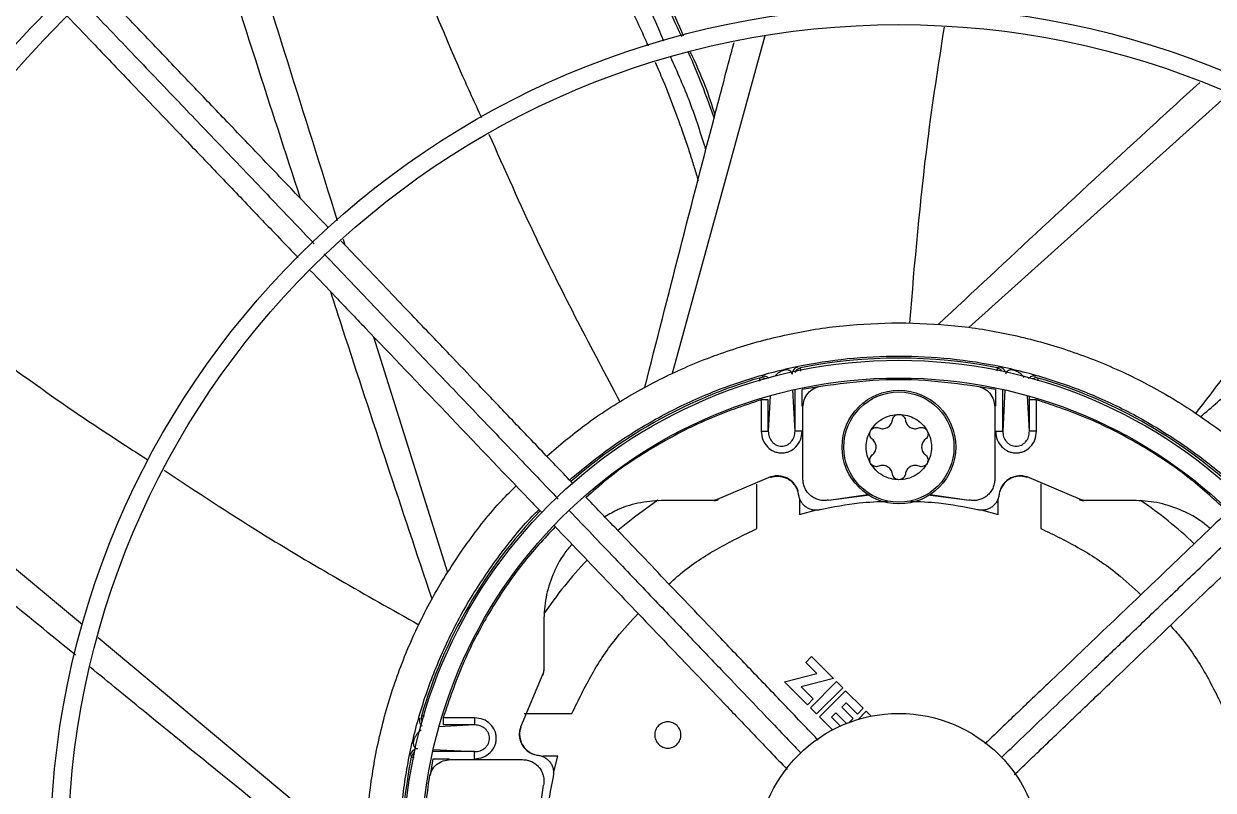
# Model space of a CAD drawing. Header units: inches. Extents: x 1229 to 1453, y -1023 to -720.
# Drawn here: x 1309.32 to 1315.92, y -864.9 to -860.65 of the extents above; entities that cross this region are included whole.
import ezdxf

# ---------------------------------------------------------------- set-up
doc = ezdxf.new("R2010")
doc.units = ezdxf.units.IN
doc.header["$MEASUREMENT"] = 0

msp = doc.modelspace()

# ---------------------------------------------------------------- linework, layer by layer
at = {"color": 18, "linetype": 'Continuous', "lineweight": 25, "true_color": 0x000000}
for p, q in [((1313.4308, -860.7173), (1312.9172, -862.5888)), ((1316.0019, -861.0397), (1314.5613, -862.3336)), ((1311.0935, -861.8448), (1311.1036, -861.877)), ((1311.2628, -862.3856), (1311.672, -863.6925)), ((1314.734, -862.5539), (1314.7191, -862.5583)), ((1313.7297, -862.6628), (1313.6377, -862.677)), ((1314.71, -862.677), (1314.618, -862.6628)), ((1313.4601, -862.7123), (1313.4501, -862.9093)), ((1313.5984, -862.9093), (1313.5868, -862.6802)), ((1313.5984, -862.9093), (1313.5984, -862.6776)), ((1313.6377, -862.7701), (1313.6377, -862.677)), ((1314.71, -862.677), (1314.71, -862.7701)), ((1314.7493, -862.9093), (1314.7493, -862.6776)), ((1314.7609, -862.6802), (1314.7493, -862.9093)), ((1314.8976, -862.9093), (1314.8876, -862.7123)), ((1314.8976, -862.7347), (1314.8975, -862.7172)), ((1313.4108, -862.7347), (1313.4108, -862.9093)), ((1313.4501, -862.9093), (1313.4501, -862.7347)), ((1313.6424, -863.1754), (1313.6424, -862.7753)), ((1314.7054, -862.7753), (1314.7054, -863.1754)), ((1314.8976, -862.9093), (1314.8976, -862.7347)), ((1314.937, -862.9093), (1314.937, -862.7347)), ((1313.6377, -862.9093), (1313.5984, -862.9093)), ((1313.4632, -863.1628), (1313.1668, -863.2879)), ((1313.4632, -863.1628), (1313.4635, -863.1648)), ((1314.8845, -863.1628), (1314.8842, -863.1648)), ((1315.181, -863.2879), (1314.8845, -863.1628)), ((1313.3865, -863.4491), (1313.3865, -863.2018)), ((1313.7834, -863.2912), (1314.0011, -863.2604)), ((1314.3466, -863.2604), (1314.5643, -863.2912)), ((1314.9613, -863.2008), (1314.9613, -863.4491)), ((1313.1486, -863.2923), (1312.8746, -863.2923)), ((1313.1486, -863.2923), (1313.1571, -863.2923)), ((1313.1749, -863.288), (1313.1668, -863.2879)), ((1313.6227, -863.2859), (1313.6227, -863.371)), ((1313.7834, -863.2912), (1314.0122, -863.2612)), ((1314.3339, -863.261), (1314.5643, -863.2912)), ((1314.725, -863.371), (1314.725, -863.2859)), ((1315.181, -863.2879), (1315.1729, -863.288)), ((1315.1906, -863.2923), (1315.1991, -863.2923)), ((1315.4731, -863.2923), (1315.1991, -863.2923)), ((1313.6227, -863.371), (1313.7179, -863.3458)), ((1314.6298, -863.3458), (1314.725, -863.371)), ((1312.2054, -863.9616), (1312.2054, -864.2356)), ((1309.7368, -864.0533), (1311.2213, -865.294)), ((1313.6896, -864.1583), (1313.6573, -864.1905)), ((1313.6896, -864.1583), (1313.8121, -864.2807)), ((1312.2054, -864.244), (1312.2054, -864.2356)), ((1313.7196, -864.2529), (1313.6573, -864.1905)), ((1312.201, -864.2537), (1312.0759, -864.5502)), ((1312.201, -864.2537), (1312.2011, -864.2618)), ((1313.5393, -864.2974), (1313.7196, -864.2529)), ((1313.6673, -864.4255), (1313.5393, -864.2974)), ((1313.8121, -864.2807), (1313.6317, -864.3253)), ((1313.6833, -864.4415), (1313.8284, -864.2964)), ((1313.8632, -864.3312), (1313.8284, -864.2964)), ((1313.6317, -864.3253), (1313.6996, -864.3932)), ((1313.8632, -864.3312), (1313.7181, -864.4763)), ((1313.7341, -864.4923), (1313.8789, -864.3476)), ((1313.8789, -864.3476), (1313.9763, -864.445)), ((1313.6996, -864.3932), (1313.6673, -864.4255)), ((1313.7181, -864.4763), (1313.6833, -864.4415)), ((1313.8814, -864.4146), (1313.8575, -864.4386)), ((1313.8575, -864.4386), (1313.9201, -864.5012)), ((1313.944, -864.4773), (1313.8814, -864.4146)), ((1313.9763, -864.445), (1313.944, -864.4773)), ((1311.8224, -864.4977), (1311.6478, -864.4977)), ((1312.0976, -864.4734), (1312.3621, -864.4734)), ((1313.8063, -864.5645), (1313.7341, -864.4923)), ((1313.8252, -864.4709), (1313.8012, -864.4948)), ((1313.8012, -864.4948), (1313.8496, -864.5432)), ((1313.8833, -864.529), (1313.8252, -864.4709)), ((1313.9201, -864.5012), (1313.898, -864.5233)), ((1313.9483, -864.5064), (1313.993, -864.4617)), ((1313.993, -864.4617), (1314.0199, -864.4886)), ((1311.8224, -864.5371), (1311.6254, -864.547)), ((1311.8224, -864.5371), (1311.6478, -864.5371)), ((1312.0759, -864.5502), (1312.0779, -864.5505)), ((1311.4669, -864.7007), (1311.4714, -864.7155)), ((1311.8224, -864.6853), (1311.5906, -864.6853)), ((1311.5932, -864.6737), (1311.8224, -864.6853)), ((1312.2841, -864.7096), (1312.199, -864.7096)), ((1312.2589, -864.8048), (1312.2841, -864.7096)), ((1311.5901, -864.7247), (1311.5758, -864.8167)), ((1311.5901, -864.7247), (1311.6832, -864.7247)), ((1311.6883, -864.7293), (1312.0884, -864.7293)), ((1312.1734, -865.088), (1312.2043, -864.8704))]:
    msp.add_line(p, q, dxfattribs=at)
at = {"color": 18, "linetype": 'Continuous', "lineweight": 25, "true_color": 0x000000, "flags": 128}
msp.add_lwpolyline([(1312.8378, -863.2908), (1312.7085, -863.3849), (1312.617, -863.4602)], dxfattribs=at)
at = {"color": 18, "linetype": 'Continuous', "lineweight": 25, "true_color": 0x000000}
for centre, radius in [((1314.1739, -865.2608), 11.7126), ((1314.1739, -865.2608), 8.5704), ((1314.1739, -865.2608), 8.472), ((1314.1739, -865.2608), 6.6478), ((1314.1739, -865.2608), 6.5493), ((1314.1739, -865.2608), 4.7037), ((1314.1739, -865.2608), 4.6053), ((1314.1739, -865.2608), 2.745), ((1314.1739, -865.2608), 2.6465), ((1314.1739, -862.997), 0.315), ((1314.1739, -862.997), 0.3053), ((1314.1739, -865.2608), 0.7874)]:
    msp.add_circle(centre, radius, dxfattribs=at)
for centre, radius, start, end in [((1314.1739, -865.2608), 12.9331, 103.26667, 166.73333), ((1314.1739, -865.2608), 2.7569, 78.59287, 101.40713), ((1314.7113, -862.5969), 0.0393, 32.40479, 78.59611), ((1314.726, -862.5924), 0.0394, 18.62774, 78.30941), ((1314.1739, -865.2608), 2.7569, 106.2782, 131.24448), ((1313.4121, -862.6522), 0.0393, 60.09679, 106.27356), ((1314.9356, -862.6522), 0.0393, 73.72644, 119.90321), ((1314.1739, -865.2608), 2.7569, 46.15848, 73.7218), ((1314.1739, -865.2608), 2.3804, 46.5504, 55.78048), ((1314.1739, -865.2608), 2.7569, 136.15848, 163.7218), ((1314.1739, -865.2608), 2.3804, 136.5504, 145.78048), ((1311.5652, -864.4991), 0.0394, 163.73091, 209.89291), ((1311.5055, -864.7087), 0.0394, 90.00217, 168.29456), ((1311.51, -864.7233), 0.0394, 122.42221, 168.58239), ((1314.1739, -865.2608), 2.7569, 168.59287, 191.40713)]:
    msp.add_arc(centre, radius, start, end, dxfattribs=at)
for points, knots in [([(1302.4643, -865.2608), (1302.4692, -865.0053), (1302.4788, -864.4944), (1302.5568, -863.7313), (1302.681, -862.9748), (1302.8553, -862.228), (1303.0778, -861.4942), (1303.3479, -860.7766), (1303.6644, -860.0781), (1304.0259, -859.4019), (1304.4308, -858.7507), (1304.8774, -858.1274), (1305.3639, -857.5347), (1305.8881, -856.975), (1306.4477, -856.4508), (1307.0405, -855.9644), (1307.6637, -855.5177), (1308.3149, -855.1128), (1308.9912, -854.7513), (1309.6896, -854.4349), (1310.4073, -854.1648), (1311.141, -853.9422), (1311.8878, -853.7681), (1312.6444, -853.6432), (1313.4075, -853.568), (1314.1739, -853.5429), (1314.9402, -853.568), (1315.7033, -853.6432), (1316.4599, -853.7681), (1317.2067, -853.9422), (1317.9404, -854.1648), (1318.6581, -854.4349), (1319.3565, -854.7513), (1320.0328, -855.1128), (1320.684, -855.5177), (1321.3073, -855.9644), (1321.9, -856.4508), (1322.4597, -856.975), (1322.9838, -857.5347), (1323.4703, -858.1274), (1323.9169, -858.7507), (1324.3218, -859.4019), (1324.6833, -860.0781), (1324.9998, -860.7766), (1325.2699, -861.4942), (1325.4924, -862.228), (1325.6667, -862.9748), (1325.7909, -863.7313), (1325.8689, -864.4944), (1325.8786, -865.0053), (1325.8834, -865.2608)], [0, 0, 0, 0, 0.020833, 0.041667, 0.0625, 0.083333, 0.104167, 0.125, 0.145833, 0.166667, 0.1875, 0.208333, 0.229167, 0.25, 0.270833, 0.291667, 0.3125, 0.333333, 0.354167, 0.375, 0.395833, 0.416667, 0.4375, 0.458333, 0.479167, 0.5, 0.520833, 0.541667, 0.5625, 0.583333, 0.604167, 0.625, 0.645833, 0.666667, 0.6875, 0.708333, 0.729167, 0.75, 0.770833, 0.791667, 0.8125, 0.833333, 0.854167, 0.875, 0.895833, 0.916667, 0.9375, 0.958333, 0.979167, 1, 1, 1, 1]), ([(1311.9813, -859.0947), (1311.9836, -859.0976), (1312.0116, -859.132), (1312.0629, -859.1984), (1312.1346, -859.2932), (1312.2028, -859.3869), (1312.296, -859.5187), (1312.4087, -859.6871), (1312.5624, -859.933), (1312.718, -860.2063), (1312.8606, -860.4825), (1312.9369, -860.6517), (1312.9682, -860.7211)], [0, 0, 0, 0, 0.005829, 0.069293, 0.131295, 0.191839, 0.250923, 0.384412, 0.509798, 0.706683, 0.87956, 1, 1, 1, 1]), ([(1311.9921, -859.0906), (1312.0185, -859.1218), (1312.1583, -859.2872), (1312.3798, -859.6098), (1312.6543, -860.0547), (1312.8547, -860.4253), (1312.9507, -860.6515), (1312.979, -860.7182)], [0, 0, 0, 0, 0.063901, 0.337789, 0.611689, 0.885604, 1, 1, 1, 1]), ([(1311.7937, -859.1665), (1311.832, -859.214), (1311.914, -859.3157), (1312.0351, -859.4783), (1312.1597, -859.6556), (1312.2833, -859.8433), (1312.4052, -860.0415), (1312.5323, -860.2632), (1312.6554, -860.4991), (1312.7411, -860.6743), (1312.7796, -860.7637), (1312.7832, -860.7721)], [0, 0, 0, 0, 0.096233, 0.206176, 0.320503, 0.439206, 0.562272, 0.689686, 0.845034, 0.985429, 1, 1, 1, 1]), ([(1312.8716, -860.7477), (1312.8566, -860.7121), (1312.779, -860.5268), (1312.608, -860.2048), (1312.3596, -859.7838), (1312.1185, -859.4246), (1311.9492, -859.2146), (1311.8828, -859.1324)], [0, 0, 0, 0, 0.06136, 0.318858, 0.576414, 0.834122, 1, 1, 1, 1]), ([(1311.1866, -859.4391), (1311.2489, -859.6235), (1311.4184, -860.1254), (1311.6456, -860.7027), (1311.8228, -861.0892), (1311.8603, -861.1709)], [0, 0, 0, 0, 0.314001, 0.854808, 1, 1, 1, 1]), ([(1310.4708, -859.8609), (1310.4833, -859.9005), (1310.6802, -860.5263), (1310.8769, -861.1539), (1311.0612, -861.7418)], [0, 0, 0, 0, 0.063243, 1, 1, 1, 1]), ([(1310.8573, -861.6192), (1310.7742, -861.3636), (1310.5953, -860.8133), (1310.4208, -860.2627), (1310.3274, -859.9679)], [0, 0, 0, 0, 0.464546, 1, 1, 1, 1]), ([(1311.0132, -861.7824), (1310.9649, -861.7319), (1310.8491, -861.6106), (1310.6571, -861.4098), (1310.4503, -861.1933), (1310.2418, -860.9752), (1310.0337, -860.7575), (1309.8643, -860.5801), (1309.7641, -860.4753), (1309.7396, -860.4496)], [0, 0, 0, 0, 0.113273, 0.27182, 0.45098, 0.599768, 0.762852, 0.941876, 1, 1, 1, 1]), ([(1309.6455, -860.5221), (1309.7376, -860.6185), (1309.9157, -860.8049), (1310.1749, -861.0761), (1310.4303, -861.3434), (1310.6814, -861.6062), (1310.852, -861.7847), (1310.9339, -861.8704)], [0, 0, 0, 0, 0.2154, 0.416422, 0.604341, 0.810085, 1, 1, 1, 1]), ([(1309.5648, -860.6087), (1309.6111, -860.6571), (1309.7279, -860.7794), (1309.9272, -860.9878), (1310.1527, -861.2238), (1310.3715, -861.4529), (1310.5645, -861.6548), (1310.7191, -861.8165), (1310.8096, -861.9113), (1310.8437, -861.947)], [0, 0, 0, 0, 0.1090567, 0.2754016, 0.4684679, 0.6386179, 0.7884724, 0.9203047, 1, 1, 1, 1]), ([(1314.4243, -860.6692), (1314.3917, -860.8793), (1314.3071, -861.4232), (1314.2608, -861.9718), (1314.2323, -862.3086)], [0, 0, 0, 0, 0.386148, 1, 1, 1, 1]), ([(1312.7662, -862.6652), (1312.8956, -862.1568), (1313.058, -861.5189), (1313.2263, -860.8829), (1313.2605, -860.7537)], [0, 0, 0, 0, 0.7968413, 1, 1, 1, 1]), ([(1313.0064, -860.8081), (1313.032, -860.8682), (1313.0832, -860.9886), (1313.1277, -861.1114), (1313.1501, -861.173)], [0, 0, 0, 0, 0.4988732, 1, 1, 1, 1]), ([(1313.0171, -860.8058), (1313.0462, -860.8686), (1313.0992, -860.983), (1313.1371, -861.1028), (1313.1543, -861.1567)], [0, 0, 0, 0, 0.549444, 1, 1, 1, 1]), ([(1312.8229, -860.8641), (1312.8374, -860.8973), (1312.8797, -860.9939), (1312.9292, -861.1229), (1312.974, -861.2469), (1313.0031, -861.332), (1313.0284, -861.4102), (1313.0474, -861.4717), (1313.0577, -861.5072), (1313.0611, -861.5188)], [0, 0, 0, 0, 0.155591, 0.453872, 0.593993, 0.723032, 0.840997, 0.947892, 1, 1, 1, 1]), ([(1313.1045, -861.3501), (1313.077, -861.2624), (1313.0221, -861.0872), (1312.9467, -860.9194), (1312.909, -860.8356)], [0, 0, 0, 0, 0.500505, 1, 1, 1, 1]), ([(1314.3929, -862.3162), (1314.7767, -861.9585), (1315.2582, -861.5096), (1315.7436, -861.0656), (1315.8422, -860.9754)], [0, 0, 0, 0, 0.796821, 1, 1, 1, 1]), ([(1311.9015, -861.2618), (1311.9877, -861.4565), (1312.2109, -861.9601), (1312.4687, -862.447), (1312.6268, -862.7457)], [0, 0, 0, 0, 0.3865725, 1, 1, 1, 1]), ([(1316.8678, -861.5325), (1316.7265, -861.6919), (1316.361, -862.1041), (1316.0251, -862.5409), (1315.8191, -862.8089)], [0, 0, 0, 0, 0.386641, 1, 1, 1, 1]), ([(1315.844, -862.8296), (1315.9082, -862.7754), (1316.056, -862.6508), (1316.2551, -862.424), (1316.4849, -862.1226), (1316.6606, -861.8584), (1316.7583, -861.6741), (1316.78, -861.6334)], [0, 0, 0, 0, 0.1643139, 0.3778099, 0.5907186, 0.9094973, 1, 1, 1, 1]), ([(1312.3681, -863.2002), (1312.3108, -863.1403), (1312.1909, -863.0148), (1312.0135, -862.8292), (1311.8428, -862.6505), (1311.7016, -862.5028), (1311.581, -862.3766), (1311.4692, -862.2596), (1311.3433, -862.1278), (1311.2128, -861.9913), (1311.1242, -861.8985), (1311.0826, -861.8551)], [0, 0, 0, 0, 0.133272, 0.279174, 0.413304, 0.531425, 0.608473, 0.694881, 0.792575, 0.902797, 1, 1, 1, 1]), ([(1310.9876, -861.9266), (1311.0864, -862.03), (1311.2745, -862.2268), (1311.544, -862.5088), (1311.8007, -862.7775), (1312.0452, -863.0333), (1312.2086, -863.2043), (1312.2858, -863.2851)], [0, 0, 0, 0, 0.228868, 0.435815, 0.623227, 0.822027, 1, 1, 1, 1]), ([(1308.5105, -861.976), (1308.6635, -862.0982), (1309.0784, -862.4296), (1309.5817, -862.7925), (1309.9387, -863.0212), (1310.0134, -863.0691)], [0, 0, 0, 0, 0.3159676, 0.8567363, 1, 1, 1, 1]), ([(1310.9111, -862.0174), (1310.9578, -862.0664), (1311.0594, -862.1727), (1311.3103, -862.4352), (1311.6674, -862.8089), (1311.9943, -863.151), (1312.1719, -863.3368), (1312.1962, -863.3622)], [0, 0, 0, 0, 0.109527, 0.237746, 0.586688, 0.943426, 1, 1, 1, 1]), ([(1311.5863, -863.8384), (1311.4202, -863.3408), (1311.2309, -862.774), (1311.0472, -862.2058), (1311.0248, -862.1364)], [0, 0, 0, 0, 0.877844, 1, 1, 1, 1]), ([(1312.2221, -863.0474), (1312.2915, -862.9885), (1312.4397, -862.8627), (1312.691, -862.7017), (1312.9671, -862.5598), (1313.2571, -862.4482), (1313.557, -862.368), (1313.8637, -862.3175), (1314.0705, -862.3112), (1314.1739, -862.308)], [0, 0, 0, 0, 0.127919, 0.273266, 0.418612, 0.56396, 0.709306, 0.854654, 1, 1, 1, 1]), ([(1314.1739, -862.308), (1314.2772, -862.3112), (1314.484, -862.3175), (1314.7907, -862.368), (1315.0907, -862.4481), (1315.3804, -862.56), (1315.6573, -862.701), (1315.9161, -862.8719), (1316.1056, -863.0191), (1316.2002, -863.1163), (1316.2228, -863.1395)], [0, 0, 0, 0, 0.136759, 0.273517, 0.410274, 0.547034, 0.68379, 0.820549, 0.957307, 1, 1, 1, 1]), ([(1312.3484, -863.1796), (1312.4209, -863.1196), (1312.5667, -862.999), (1312.8079, -862.8475), (1313.063, -862.7195), (1313.3303, -862.6188), (1313.6065, -862.5461), (1313.8887, -862.5021), (1314.1739, -862.4874), (1314.4591, -862.5021), (1314.7412, -862.5461), (1315.0174, -862.6188), (1315.2846, -862.7196), (1315.5403, -862.8471), (1315.7802, -863.0013), (1315.9645, -863.1419), (1316.0605, -863.2381), (1316.0893, -863.2669)], [0, 0, 0, 0, 0.0686182, 0.1379717, 0.207325, 0.2766794, 0.3460334, 0.4153867, 0.4847398, 0.554094, 0.6234473, 0.6928013, 0.7621556, 0.831509, 0.9008624, 0.9702164, 1, 1, 1, 1]), ([(1313.5824, -862.5924), (1313.5815, -862.5889), (1313.5799, -862.5819), (1313.5705, -862.5738), (1313.5603, -862.569), (1313.547, -862.5695), (1313.543, -862.5699), (1313.5398, -862.5705), (1313.5364, -862.5712), (1313.5331, -862.5722), (1313.5299, -862.5732), (1313.5237, -862.5755), (1313.5133, -862.5806), (1313.4968, -862.5916), (1313.4911, -862.5992), (1313.487, -862.6045)], [0, 0, 0, 0, 0.2061417, 0.4095199, 0.552974, 0.5738067, 0.5833824, 0.5923662, 0.6010123, 0.6097972, 0.6191121, 0.6290455, 0.6731164, 0.7702347, 1, 1, 1, 1]), ([(1313.6138, -862.5539), (1313.6096, -862.5552), (1313.601, -862.5579), (1313.5906, -862.5671), (1313.5837, -862.5791), (1313.5828, -862.5881), (1313.5824, -862.5924)], [0, 0, 0, 0, 0.242701, 0.500198, 0.757591, 1, 1, 1, 1]), ([(1313.5998, -862.5829), (1313.6016, -862.5791), (1313.6054, -862.5711), (1313.6158, -862.5623), (1313.6244, -862.5596), (1313.6286, -862.5583)], [0, 0, 0, 0, 0.317155, 0.668815, 1, 1, 1, 1]), ([(1313.6305, -862.577), (1313.6302, -862.5735), (1313.6292, -862.5608), (1313.6288, -862.5594), (1313.6286, -862.5583)], [0, 0, 0, 0, 0.281956, 1, 1, 1, 1]), ([(1314.7191, -862.5583), (1314.7189, -862.5593), (1314.7186, -862.5605), (1314.7176, -862.5724), (1314.7174, -862.5754)], [0, 0, 0, 0, 0.754108, 1, 1, 1, 1]), ([(1314.8691, -862.6118), (1314.8662, -862.6083), (1314.8602, -862.6008), (1314.8493, -862.591), (1314.8381, -862.5832), (1314.8316, -862.5793), (1314.8254, -862.5762), (1314.8204, -862.5741), (1314.8164, -862.5727), (1314.8135, -862.5718), (1314.8107, -862.5711), (1314.808, -862.5705), (1314.8054, -862.57), (1314.8019, -862.5696), (1314.7977, -862.5693), (1314.7932, -862.5694), (1314.7885, -862.57), (1314.7837, -862.5713), (1314.7773, -862.574), (1314.7714, -862.5786), (1314.7669, -862.5851), (1314.7659, -862.59), (1314.7653, -862.5924)], [0, 0, 0, 0, 0.137806, 0.295547, 0.344969, 0.384359, 0.409911, 0.429703, 0.437789, 0.44499, 0.451651, 0.458225, 0.464555, 0.471544, 0.488297, 0.50964, 0.536122, 0.576505, 0.625829, 0.740978, 0.867771, 1, 1, 1, 1]), ([(1313.4011, -862.6144), (1313.401, -862.6159), (1313.4009, -862.618), (1313.4017, -862.6282), (1313.4018, -862.6309)], [0, 0, 0, 0, 0.7360969, 1, 1, 1, 1]), ([(1313.4134, -862.6045), (1313.4161, -862.6039), (1313.4217, -862.6027), (1313.4307, -862.6032), (1313.4397, -862.6058), (1313.4468, -862.6095), (1313.4501, -862.6129), (1313.4511, -862.614)], [0, 0, 0, 0, 0.202106, 0.421325, 0.653497, 0.892822, 1, 1, 1, 1]), ([(1313.6424, -862.7753), (1313.6438, -862.7614), (1313.6466, -862.7337), (1313.6687, -862.6975), (1313.7008, -862.6698), (1313.7277, -862.6624), (1313.7411, -862.6587)], [0, 0, 0, 0, 0.250003, 0.500006, 0.749994, 1, 1, 1, 1]), ([(1313.7411, -862.6587), (1313.8369, -862.646), (1314.0284, -862.6206), (1314.3193, -862.6206), (1314.5108, -862.646), (1314.6066, -862.6587)], [0, 0, 0, 0, 0.333334, 0.666666, 1, 1, 1, 1]), ([(1314.6066, -862.6587), (1314.62, -862.6624), (1314.6469, -862.6698), (1314.679, -862.6975), (1314.7011, -862.7337), (1314.7039, -862.7614), (1314.7054, -862.7753)], [0, 0, 0, 0, 0.24998, 0.499991, 0.749996, 1, 1, 1, 1]), ([(1314.9343, -862.6045), (1314.9316, -862.6039), (1314.926, -862.6027), (1314.917, -862.6032), (1314.908, -862.6058), (1314.8995, -862.6105), (1314.8951, -862.6152), (1314.8929, -862.6176)], [0, 0, 0, 0, 0.179413, 0.374002, 0.580007, 0.792284, 1, 1, 1, 1]), ([(1314.9459, -862.6303), (1314.9461, -862.6278), (1314.9468, -862.6179), (1314.9467, -862.6159), (1314.9466, -862.6144)], [0, 0, 0, 0, 0.249623, 1, 1, 1, 1]), ([(1308.1425, -862.7228), (1308.1733, -862.7484), (1308.6748, -863.1664), (1309.1771, -863.5859), (1309.6486, -863.9796)], [0, 0, 0, 0, 0.061422, 1, 1, 1, 1]), ([(1313.4108, -862.7347), (1313.3109, -862.7686), (1313.1089, -862.8371), (1312.8233, -862.9881), (1312.5975, -863.1346), (1312.4791, -863.2427), (1312.4415, -863.2771)], [0, 0, 0, 0, 0.282089, 0.570666, 0.863744, 1, 1, 1, 1]), ([(1313.4501, -862.7347), (1313.4495, -862.7347), (1313.4481, -862.7347), (1313.439, -862.7347), (1313.4261, -862.7347), (1313.4159, -862.7347), (1313.4108, -862.7347)], [0, 0, 0, 0, 0.250013, 0.500029, 0.750015, 1, 1, 1, 1]), ([(1314.937, -862.7347), (1314.9319, -862.7347), (1314.9216, -862.7347), (1314.9087, -862.7347), (1314.8996, -862.7347), (1314.8983, -862.7347), (1314.8976, -862.7347)], [0, 0, 0, 0, 0.249985, 0.499971, 0.749987, 1, 1, 1, 1]), ([(1315.9959, -863.3562), (1315.9293, -863.2945), (1315.7823, -863.1583), (1315.5248, -862.9876), (1315.2387, -862.8372), (1315.0368, -862.7686), (1314.937, -862.7347)], [0, 0, 0, 0, 0.219674, 0.484445, 0.745154, 1, 1, 1, 1]), ([(1314.017, -862.9065), (1314.026, -862.8934), (1314.0438, -862.8672), (1314.0824, -862.8386), (1314.1264, -862.8195), (1314.158, -862.8171), (1314.1739, -862.8159)], [0, 0, 0, 0, 0.25, 0.500009, 0.750001, 1, 1, 1, 1]), ([(1314.0623, -862.8911), (1314.0663, -862.8924), (1314.0742, -862.8951), (1314.087, -862.8956), (1314.0994, -862.8934), (1314.1111, -862.8883), (1314.1213, -862.8807), (1314.1295, -862.8711), (1314.1354, -862.8598), (1314.1371, -862.8515), (1314.1379, -862.8474)], [0, 0, 0, 0, 0.12501, 0.250004, 0.375011, 0.500011, 0.62501, 0.75002, 0.875001, 1, 1, 1, 1]), ([(1314.1379, -862.8474), (1314.1389, -862.8432), (1314.141, -862.8346), (1314.1495, -862.8244), (1314.1608, -862.8173), (1314.1695, -862.8164), (1314.1739, -862.8159)], [0, 0, 0, 0, 0.250017, 0.500038, 0.749991, 1, 1, 1, 1]), ([(1314.1739, -862.8159), (1314.1782, -862.8164), (1314.1869, -862.8173), (1314.1982, -862.8244), (1314.2067, -862.8346), (1314.2088, -862.8432), (1314.2098, -862.8474)], [0, 0, 0, 0, 0.249997, 0.500015, 0.750023, 1, 1, 1, 1]), ([(1314.1739, -862.8159), (1314.1897, -862.8171), (1314.2213, -862.8195), (1314.2653, -862.8386), (1314.3039, -862.8672), (1314.3218, -862.8934), (1314.3307, -862.9065)], [0, 0, 0, 0, 0.250018, 0.500003, 0.750007, 1, 1, 1, 1]), ([(1314.2098, -862.8474), (1314.2106, -862.8515), (1314.2123, -862.8598), (1314.2182, -862.8711), (1314.2264, -862.8807), (1314.2366, -862.8883), (1314.2483, -862.8934), (1314.2607, -862.8956), (1314.2735, -862.8951), (1314.2815, -862.8924), (1314.2854, -862.8911)], [0, 0, 0, 0, 0.125009, 0.249988, 0.374997, 0.499995, 0.624993, 0.749999, 0.874992, 1, 1, 1, 1]), ([(1309.6094, -864.1497), (1309.3364, -863.9266), (1308.8235, -863.5074), (1308.3146, -863.0853), (1308.0767, -862.8879)], [0, 0, 0, 0, 0.532369, 1, 1, 1, 1]), ([(1313.4108, -862.9093), (1313.4126, -862.9255), (1313.4161, -862.9573), (1313.4429, -862.9973), (1313.4745, -863.0192), (1313.5026, -863.028), (1313.5242, -863.0301), (1313.5459, -863.028), (1313.574, -863.0192), (1313.6056, -862.9973), (1313.6324, -862.9573), (1313.6359, -862.9255), (1313.6377, -862.9093)], [0, 0, 0, 0, 0.132078, 0.2598, 0.381605, 0.440894, 0.500007, 0.559042, 0.618396, 0.740202, 0.867924, 1, 1, 1, 1]), ([(1313.4108, -862.9093), (1313.4159, -862.9093), (1313.4261, -862.9093), (1313.439, -862.9093), (1313.4481, -862.9093), (1313.4495, -862.9093), (1313.4501, -862.9093)], [0, 0, 0, 0, 0.249985, 0.499971, 0.749987, 1, 1, 1, 1]), ([(1313.4501, -862.9093), (1313.4511, -862.9198), (1313.4531, -862.9406), (1313.4667, -862.9637), (1313.4816, -862.978), (1313.4947, -862.9861), (1313.5091, -862.9912), (1313.5242, -862.993), (1313.5394, -862.9912), (1313.5538, -862.9861), (1313.5669, -862.978), (1313.5818, -862.9637), (1313.5954, -862.9406), (1313.5974, -862.9198), (1313.5984, -862.9093)], [0, 0, 0, 0, 0.1276382, 0.2537227, 0.3161311, 0.3778855, 0.439088, 0.4999904, 0.5609116, 0.6221141, 0.6838688, 0.7462768, 0.8723618, 1, 1, 1, 1]), ([(1314.017, -863.0876), (1314.0101, -863.0733), (1313.9964, -863.0447), (1313.9909, -862.997), (1313.9964, -862.9493), (1314.0101, -862.9208), (1314.017, -862.9065)], [0, 0, 0, 0, 0.25, 0.5, 0.75, 1, 1, 1, 1]), ([(1314.0263, -862.9533), (1314.0231, -862.9503), (1314.0168, -862.9443), (1314.0122, -862.9318), (1314.0117, -862.9185), (1314.0152, -862.9105), (1314.017, -862.9065)], [0, 0, 0, 0, 0.249989, 0.499995, 0.749993, 1, 1, 1, 1]), ([(1314.017, -862.9065), (1314.0196, -862.9029), (1314.0247, -862.8958), (1314.0365, -862.8896), (1314.0497, -862.8874), (1314.0581, -862.8898), (1314.0623, -862.8911)], [0, 0, 0, 0, 0.249988, 0.499992, 0.749963, 1, 1, 1, 1]), ([(1314.2854, -862.8911), (1314.2896, -862.8898), (1314.298, -862.8874), (1314.3112, -862.8896), (1314.323, -862.8958), (1314.3281, -862.9029), (1314.3307, -862.9065)], [0, 0, 0, 0, 0.249949, 0.500008, 0.750012, 1, 1, 1, 1]), ([(1314.3307, -862.9065), (1314.3325, -862.9105), (1314.336, -862.9185), (1314.3356, -862.9318), (1314.3309, -862.9443), (1314.3246, -862.9503), (1314.3214, -862.9533)], [0, 0, 0, 0, 0.250007, 0.500005, 0.750011, 1, 1, 1, 1]), ([(1314.3307, -862.9065), (1314.3376, -862.9208), (1314.3513, -862.9493), (1314.3568, -862.997), (1314.3513, -863.0447), (1314.3376, -863.0733), (1314.3307, -863.0876)], [0, 0, 0, 0, 0.25, 0.5, 0.75, 1, 1, 1, 1]), ([(1314.71, -862.9093), (1314.7118, -862.9255), (1314.7153, -862.9573), (1314.7421, -862.9973), (1314.7737, -863.0192), (1314.8018, -863.028), (1314.8235, -863.0301), (1314.8451, -863.028), (1314.8732, -863.0192), (1314.9048, -862.9973), (1314.9316, -862.9573), (1314.9352, -862.9255), (1314.937, -862.9093)], [0, 0, 0, 0, 0.132076, 0.259798, 0.381593, 0.440894, 0.499994, 0.559042, 0.618395, 0.7402, 0.867922, 1, 1, 1, 1]), ([(1314.71, -862.9093), (1314.7151, -862.9093), (1314.7253, -862.9093), (1314.7382, -862.9093), (1314.7473, -862.9093), (1314.7487, -862.9093), (1314.7493, -862.9093)], [0, 0, 0, 0, 0.249985, 0.499971, 0.749987, 1, 1, 1, 1]), ([(1314.7493, -862.9093), (1314.7503, -862.9198), (1314.7523, -862.9406), (1314.766, -862.9638), (1314.7809, -862.9781), (1314.7941, -862.9862), (1314.8084, -862.9912), (1314.8235, -862.993), (1314.8386, -862.9912), (1314.8529, -862.9862), (1314.866, -862.9781), (1314.8809, -862.9638), (1314.8946, -862.9406), (1314.8966, -862.9198), (1314.8976, -862.9093)], [0, 0, 0, 0, 0.127639, 0.253724, 0.317943, 0.377887, 0.439686, 0.499991, 0.560295, 0.622113, 0.682053, 0.746276, 0.872361, 1, 1, 1, 1]), ([(1314.937, -862.9093), (1314.9319, -862.9093), (1314.9216, -862.9093), (1314.9087, -862.9093), (1314.8996, -862.9093), (1314.8983, -862.9093), (1314.8976, -862.9093)], [0, 0, 0, 0, 0.249985, 0.499971, 0.749987, 1, 1, 1, 1]), ([(1314.0263, -863.0407), (1314.0295, -863.0379), (1314.0358, -863.0323), (1314.0426, -863.0215), (1314.0469, -863.0096), (1314.0483, -862.997), (1314.0469, -862.9844), (1314.0426, -862.9725), (1314.0358, -862.9617), (1314.0295, -862.9561), (1314.0263, -862.9533)], [0, 0, 0, 0, 0.125011, 0.2500042, 0.3750014, 0.5, 0.625, 0.7499958, 0.874989, 1, 1, 1, 1]), ([(1314.3214, -862.9533), (1314.3182, -862.9561), (1314.3119, -862.9617), (1314.3051, -862.9725), (1314.3008, -862.9844), (1314.2994, -862.997), (1314.3008, -863.0096), (1314.3051, -863.0215), (1314.3119, -863.0323), (1314.3182, -863.0379), (1314.3214, -863.0407)], [0, 0, 0, 0, 0.125011, 0.2500042, 0.375, 0.5, 0.6249986, 0.7499958, 0.874989, 1, 1, 1, 1]), ([(1314.017, -863.0876), (1314.0152, -863.0836), (1314.0117, -863.0756), (1314.0122, -863.0622), (1314.0168, -863.0497), (1314.0231, -863.0437), (1314.0263, -863.0407)], [0, 0, 0, 0, 0.250008, 0.500004, 0.75001, 1, 1, 1, 1]), ([(1314.3214, -863.0407), (1314.3246, -863.0437), (1314.3309, -863.0497), (1314.3356, -863.0622), (1314.336, -863.0756), (1314.3325, -863.0836), (1314.3307, -863.0876)], [0, 0, 0, 0, 0.24999, 0.499996, 0.749992, 1, 1, 1, 1]), ([(1310.1012, -863.1257), (1310.2787, -863.2427), (1310.7383, -863.5455), (1311.2182, -863.8156), (1311.5127, -863.9814)], [0, 0, 0, 0, 0.386151, 1, 1, 1, 1]), ([(1314.1739, -863.1781), (1314.158, -863.1769), (1314.1264, -863.1745), (1314.0824, -863.1554), (1314.0438, -863.1269), (1314.026, -863.1007), (1314.017, -863.0876)], [0, 0, 0, 0, 0.249999, 0.49999, 0.749999, 1, 1, 1, 1]), ([(1314.0623, -863.103), (1314.0581, -863.1042), (1314.0497, -863.1067), (1314.0365, -863.1044), (1314.0247, -863.0982), (1314.0196, -863.0911), (1314.017, -863.0876)], [0, 0, 0, 0, 0.250037, 0.500007, 0.750011, 1, 1, 1, 1]), ([(1314.1379, -863.1466), (1314.1371, -863.1425), (1314.1354, -863.1342), (1314.1295, -863.123), (1314.1213, -863.1133), (1314.1111, -863.1057), (1314.0994, -863.1007), (1314.087, -863.0984), (1314.0742, -863.0989), (1314.0663, -863.1016), (1314.0623, -863.103)], [0, 0, 0, 0, 0.124998, 0.249979, 0.374989, 0.499989, 0.624988, 0.749996, 0.87499, 1, 1, 1, 1]), ([(1314.3307, -863.0876), (1314.3218, -863.1007), (1314.3039, -863.1269), (1314.2653, -863.1554), (1314.2213, -863.1745), (1314.1897, -863.1769), (1314.1739, -863.1781)], [0, 0, 0, 0, 0.249995, 0.499998, 0.749982, 1, 1, 1, 1]), ([(1314.2854, -863.103), (1314.2815, -863.1016), (1314.2735, -863.0989), (1314.2607, -863.0984), (1314.2483, -863.1007), (1314.2366, -863.1057), (1314.2264, -863.1133), (1314.2182, -863.123), (1314.2123, -863.1342), (1314.2106, -863.1425), (1314.2098, -863.1466)], [0, 0, 0, 0, 0.125008, 0.250001, 0.375007, 0.500005, 0.625004, 0.750013, 0.874992, 1, 1, 1, 1]), ([(1314.3307, -863.0876), (1314.3281, -863.0911), (1314.323, -863.0982), (1314.3112, -863.1044), (1314.298, -863.1067), (1314.2896, -863.1042), (1314.2854, -863.103)], [0, 0, 0, 0, 0.249989, 0.4999926, 0.7500513, 1, 1, 1, 1]), ([(1313.6184, -863.2606), (1313.6168, -863.252), (1313.6135, -863.2347), (1313.6016, -863.211), (1313.5851, -863.1904), (1313.5645, -863.1739), (1313.5407, -863.1624), (1313.5151, -863.1565), (1313.4886, -863.156), (1313.4717, -863.1606), (1313.4632, -863.1628)], [0, 0, 0, 0, 0.125208, 0.250383, 0.375501, 0.500527, 0.625481, 0.750346, 0.875187, 1, 1, 1, 1]), ([(1313.4634, -863.1643), (1313.4774, -863.1612), (1313.4991, -863.1564), (1313.5291, -863.161), (1313.5509, -863.1682), (1313.5634, -863.1765), (1313.569, -863.1803)], [0, 0, 0, 0, 0.3849, 0.596379, 0.815696, 1, 1, 1, 1]), ([(1313.6132, -863.2385), (1313.6131, -863.2384), (1313.6112, -863.2299), (1313.6023, -863.2141), (1313.5861, -863.1927), (1313.5643, -863.1754), (1313.5392, -863.1636), (1313.5128, -863.1582), (1313.4871, -863.1583), (1313.4712, -863.1627), (1313.4635, -863.1648)], [0, 0, 0, 0, 0.002801, 0.141497, 0.287581, 0.43759, 0.587502, 0.733294, 0.871589, 1, 1, 1, 1]), ([(1313.569, -863.1803), (1313.5703, -863.181), (1313.5786, -863.1858), (1313.5908, -863.1988), (1313.605, -863.2178), (1313.6107, -863.2321), (1313.6134, -863.2391)], [0, 0, 0, 0, 0.056279, 0.380802, 0.697088, 1, 1, 1, 1]), ([(1313.7834, -863.2912), (1313.7748, -863.2924), (1313.7575, -863.2947), (1313.7315, -863.2908), (1313.7069, -863.2817), (1313.6849, -863.2674), (1313.6666, -863.2486), (1313.6529, -863.2263), (1313.644, -863.2015), (1313.6429, -863.1841), (1313.6424, -863.1754)], [0, 0, 0, 0, 0.124991, 0.249998, 0.374994, 0.499989, 0.624994, 0.749993, 0.874999, 1, 1, 1, 1]), ([(1314.1739, -863.1781), (1314.1695, -863.1777), (1314.1608, -863.1768), (1314.1495, -863.1697), (1314.141, -863.1594), (1314.1389, -863.1509), (1314.1379, -863.1466)], [0, 0, 0, 0, 0.249989, 0.499998, 0.75, 1, 1, 1, 1]), ([(1314.2098, -863.1466), (1314.2088, -863.1509), (1314.2067, -863.1594), (1314.1982, -863.1697), (1314.1869, -863.1768), (1314.1782, -863.1777), (1314.1739, -863.1781)], [0, 0, 0, 0, 0.249999, 0.500031, 0.75007, 1, 1, 1, 1]), ([(1314.7054, -863.1754), (1314.7048, -863.1841), (1314.7037, -863.2015), (1314.6948, -863.2263), (1314.6811, -863.2486), (1314.6628, -863.2674), (1314.6408, -863.2817), (1314.6162, -863.2908), (1314.5902, -863.2947), (1314.5729, -863.2924), (1314.5643, -863.2912)], [0, 0, 0, 0, 0.1249985, 0.2500014, 0.3749975, 0.4999997, 0.6249916, 0.7499853, 0.8749892, 1, 1, 1, 1]), ([(1314.8845, -863.1628), (1314.876, -863.1606), (1314.8591, -863.156), (1314.8327, -863.1565), (1314.807, -863.1624), (1314.7832, -863.1739), (1314.7626, -863.1904), (1314.7461, -863.211), (1314.7342, -863.2347), (1314.731, -863.252), (1314.7293, -863.2606)], [0, 0, 0, 0, 0.124813, 0.249654, 0.374519, 0.499473, 0.624499, 0.749617, 0.874792, 1, 1, 1, 1]), ([(1314.8842, -863.1648), (1314.8765, -863.1627), (1314.8606, -863.1583), (1314.8349, -863.1582), (1314.8085, -863.1636), (1314.7834, -863.1754), (1314.7616, -863.1927), (1314.7454, -863.2141), (1314.7365, -863.2299), (1314.7345, -863.2385), (1314.7345, -863.2387)], [0, 0, 0, 0, 0.128289, 0.266451, 0.412104, 0.561872, 0.711758, 0.857688, 0.996251, 1, 1, 1, 1]), ([(1311.9608, -867.2122), (1311.9047, -867.1466), (1311.7813, -867.0025), (1311.6218, -866.7557), (1311.4786, -866.4803), (1311.3657, -866.1909), (1311.2836, -865.8914), (1311.2335, -865.5849), (1311.2157, -865.2748), (1311.2305, -864.9646), (1311.2778, -864.6577), (1311.357, -864.3573), (1311.4673, -864.0671), (1311.6071, -863.7896), (1311.7767, -863.5298), (1311.9261, -863.3362), (1312.0263, -863.2379), (1312.0527, -863.2121)], [0, 0, 0, 0, 0.05882, 0.129282, 0.199743, 0.270205, 0.340667, 0.411128, 0.48159, 0.552051, 0.622513, 0.692975, 0.763436, 0.833898, 0.904359, 0.974821, 1, 1, 1, 1]), ([(1313.7379, -863.3447), (1313.7311, -863.3458), (1313.7176, -863.3481), (1313.6969, -863.3459), (1313.6771, -863.34), (1313.6591, -863.3298), (1313.6434, -863.3162), (1313.6311, -863.2996), (1313.6221, -863.2809), (1313.6196, -863.2674), (1313.6184, -863.2606)], [0, 0, 0, 0, 0.124957, 0.249986, 0.374922, 0.499988, 0.62492, 0.749987, 0.874963, 1, 1, 1, 1]), ([(1314.7293, -863.2606), (1314.7281, -863.2674), (1314.7257, -863.2809), (1314.7166, -863.2996), (1314.7043, -863.3162), (1314.6887, -863.3298), (1314.6706, -863.34), (1314.6508, -863.3459), (1314.6302, -863.3481), (1314.6166, -863.3458), (1314.6098, -863.3447)], [0, 0, 0, 0, 0.124971, 0.250009, 0.374946, 0.500008, 0.624949, 0.75001, 0.874956, 1, 1, 1, 1]), ([(1313.7259, -864.6211), (1313.7014, -864.5955), (1313.6462, -864.5377), (1313.5604, -864.4479), (1313.4683, -864.3515), (1313.3754, -864.2543), (1313.2814, -864.1559), (1313.1206, -863.9877), (1312.8931, -863.7496), (1312.6434, -863.4883), (1312.4912, -863.3291), (1312.4373, -863.2727)], [0, 0, 0, 0, 0.056993, 0.128473, 0.199655, 0.271209, 0.344596, 0.418468, 0.645238, 0.874387, 1, 1, 1, 1]), ([(1312.8746, -863.2923), (1312.8309, -863.295), (1312.7435, -863.3003), (1312.6306, -863.3332), (1312.5679, -863.3693), (1312.5432, -863.3835)], [0, 0, 0, 0, 0.377262, 0.754526, 1, 1, 1, 1]), ([(1313.1668, -863.2879), (1313.1639, -863.2892), (1313.1581, -863.2918), (1313.1518, -863.2921), (1313.1486, -863.2923)], [0, 0, 0, 0, 0.499687, 1, 1, 1, 1]), ([(1313.1571, -863.2923), (1313.1602, -863.2921), (1313.1663, -863.2917), (1313.172, -863.2892), (1313.1749, -863.288)], [0, 0, 0, 0, 0.4999258, 1, 1, 1, 1]), ([(1314.1107, -863.2993), (1314.0585, -863.301), (1313.933, -863.3051), (1313.8098, -863.3301), (1313.7379, -863.3447)], [0, 0, 0, 0, 0.415945, 1, 1, 1, 1]), ([(1314.6098, -863.3447), (1314.5379, -863.3301), (1314.4149, -863.3051), (1314.2895, -863.301), (1314.2375, -863.2993)], [0, 0, 0, 0, 0.584815, 1, 1, 1, 1]), ([(1315.1729, -863.288), (1315.1757, -863.2892), (1315.1814, -863.2917), (1315.1875, -863.2921), (1315.1906, -863.2923)], [0, 0, 0, 0, 0.5000742, 1, 1, 1, 1]), ([(1315.1991, -863.2923), (1315.1959, -863.2921), (1315.1896, -863.2918), (1315.1838, -863.2892), (1315.181, -863.2879)], [0, 0, 0, 0, 0.500189, 1, 1, 1, 1]), ([(1315.8986, -863.4492), (1315.8811, -863.4339), (1315.8306, -863.3899), (1315.7303, -863.3402), (1315.6046, -863.2996), (1315.5169, -863.2947), (1315.4731, -863.2923)], [0, 0, 0, 0, 0.150102, 0.433397, 0.716699, 1, 1, 1, 1]), ([(1312.0945, -867.0845), (1312.079, -867.0681), (1311.9984, -866.9826), (1311.8744, -866.8087), (1311.7259, -866.5652), (1311.6052, -866.3062), (1311.5112, -866.0366), (1311.4455, -865.7587), (1311.4088, -865.4755), (1311.4014, -865.19), (1311.4234, -864.9053), (1311.4745, -864.6243), (1311.5542, -864.3501), (1311.6619, -864.0856), (1311.7957, -863.8331), (1311.9566, -863.5976), (1312.0856, -863.4341), (1312.1666, -863.3563), (1312.179, -863.3443)], [0, 0, 0, 0, 0.016441, 0.085793, 0.155147, 0.2245, 0.293853, 0.363206, 0.432559, 0.501912, 0.571266, 0.640619, 0.709972, 0.779325, 0.848678, 0.918031, 0.987384, 1, 1, 1, 1]), ([(1312.3489, -863.3511), (1312.4322, -863.4383), (1312.5907, -863.6041), (1312.8145, -863.8383), (1313.0114, -864.0444), (1313.1815, -864.2224), (1313.3275, -864.3752), (1313.4519, -864.5053), (1313.5505, -864.6085), (1313.608, -864.6687), (1313.6308, -864.6925)], [0, 0, 0, 0, 0.195171, 0.371207, 0.524032, 0.656023, 0.769243, 0.865559, 0.946768, 1, 1, 1, 1]), ([(1315.9951, -863.357), (1315.8819, -863.4652), (1315.6588, -863.6784), (1315.3266, -863.9958), (1315.0796, -864.2319), (1314.9152, -864.389), (1314.833, -864.4675), (1314.7449, -864.5517), (1314.6842, -864.6097), (1314.6502, -864.6422)], [0, 0, 0, 0, 0.252825, 0.498235, 0.740971, 0.803595, 0.864704, 0.924154, 1, 1, 1, 1]), ([(1312.2693, -863.4387), (1312.2075, -863.5054), (1312.0714, -863.6524), (1311.9006, -863.9098), (1311.7503, -864.196), (1311.6817, -864.3979), (1311.6478, -864.4977)], [0, 0, 0, 0, 0.219673, 0.484447, 0.745155, 1, 1, 1, 1]), ([(1312.263, -863.4321), (1312.3735, -863.5478), (1312.5891, -863.7734), (1312.9089, -864.108), (1313.1449, -864.355), (1313.302, -864.5194), (1313.3805, -864.6016), (1313.4648, -864.6898), (1313.5229, -864.7505), (1313.5554, -864.7846)], [0, 0, 0, 0, 0.256905, 0.500939, 0.742315, 0.804588, 0.865353, 0.924471, 1, 1, 1, 1]), ([(1312.8993, -863.7561), (1312.9206, -863.7369), (1313.003, -863.6623), (1313.1654, -863.556), (1313.313, -863.4846), (1313.3865, -863.4491)], [0, 0, 0, 0, 0.148915, 0.576565, 1, 1, 1, 1]), ([(1314.7428, -864.7171), (1314.7778, -864.6836), (1314.8584, -864.6066), (1314.9816, -864.4889), (1315.119, -864.3576), (1315.2673, -864.2159), (1315.4375, -864.0532), (1315.6319, -863.8674), (1315.8496, -863.6594), (1316.0027, -863.5131), (1316.0824, -863.4369)], [0, 0, 0, 0, 0.078323, 0.180329, 0.275628, 0.385797, 0.512305, 0.656809, 0.821221, 1, 1, 1, 1]), ([(1314.9613, -863.4491), (1315.0348, -863.4844), (1315.1827, -863.5555), (1315.3686, -863.6802), (1315.4724, -863.7757), (1315.5155, -863.8153)], [0, 0, 0, 0, 0.366652, 0.736955, 1, 1, 1, 1]), ([(1314.8133, -864.8131), (1314.839, -864.7885), (1314.8969, -864.7332), (1314.9868, -864.6473), (1315.0832, -864.5552), (1315.1804, -864.4623), (1315.2788, -864.3683), (1315.4469, -864.2076), (1315.6851, -863.98), (1315.9474, -863.7293), (1316.1078, -863.5761), (1316.1652, -863.5212)], [0, 0, 0, 0, 0.057028, 0.128321, 0.199319, 0.270688, 0.343884, 0.417564, 0.643745, 0.872299, 1, 1, 1, 1]), ([(1312.3622, -863.536), (1312.347, -863.5535), (1312.3029, -863.6041), (1312.2532, -863.7043), (1312.2127, -863.83), (1312.2078, -863.9177), (1312.2054, -863.9616)], [0, 0, 0, 0, 0.150095, 0.433399, 0.716699, 1, 1, 1, 1]), ([(1312.3621, -864.4734), (1312.3975, -864.3998), (1312.4686, -864.252), (1312.5932, -864.0661), (1312.6887, -863.9622), (1312.7284, -863.9191)], [0, 0, 0, 0, 0.366655, 0.736954, 1, 1, 1, 1]), ([(1315.6785, -863.9863), (1315.6978, -864.0076), (1315.7724, -864.0899), (1315.8787, -864.2523), (1315.9501, -864.3999), (1315.9856, -864.4734)], [0, 0, 0, 0, 0.148916, 0.576564, 1, 1, 1, 1]), ([(1311.228, -865.4631), (1310.8194, -865.1342), (1310.3057, -864.7208), (1309.7963, -864.3029), (1309.6921, -864.2174)], [0, 0, 0, 0, 0.7955294, 1, 1, 1, 1]), ([(1312.2054, -864.2356), (1312.2052, -864.2387), (1312.2048, -864.245), (1312.2023, -864.2508), (1312.201, -864.2537)], [0, 0, 0, 0, 0.5002029, 1, 1, 1, 1]), ([(1312.2011, -864.2618), (1312.2023, -864.259), (1312.2048, -864.2533), (1312.2052, -864.2471), (1312.2054, -864.244)], [0, 0, 0, 0, 0.499996, 1, 1, 1, 1]), ([(1311.5176, -864.5004), (1311.517, -864.503), (1311.5157, -864.5086), (1311.5162, -864.5176), (1311.5188, -864.5267), (1311.5238, -864.535), (1311.5282, -864.5403), (1311.5311, -864.5421), (1311.5313, -864.5422)], [0, 0, 0, 0, 0.17635, 0.367482, 0.569906, 0.778387, 0.986853, 1, 1, 1, 1]), ([(1311.5448, -864.4889), (1311.5418, -864.4886), (1311.5312, -864.4879), (1311.529, -864.488), (1311.5274, -864.488)], [0, 0, 0, 0, 0.285937, 1, 1, 1, 1]), ([(1311.6478, -864.4977), (1311.6478, -864.5028), (1311.6478, -864.513), (1311.6478, -864.5259), (1311.6478, -864.5351), (1311.6478, -864.5364), (1311.6478, -864.5371)], [0, 0, 0, 0, 0.250002, 0.5, 0.749996, 1, 1, 1, 1]), ([(1311.8224, -864.4977), (1311.8224, -864.5028), (1311.8224, -864.513), (1311.8224, -864.5259), (1311.8224, -864.5351), (1311.8224, -864.5364), (1311.8224, -864.5371)], [0, 0, 0, 0, 0.250002, 0.5, 0.749996, 1, 1, 1, 1]), ([(1311.8224, -864.7247), (1311.8386, -864.7229), (1311.8704, -864.7194), (1311.9104, -864.6925), (1311.9323, -864.6609), (1311.941, -864.6328), (1311.9432, -864.6112), (1311.941, -864.5896), (1311.9323, -864.5615), (1311.9104, -864.5298), (1311.8704, -864.503), (1311.8386, -864.4995), (1311.8224, -864.4977)], [0, 0, 0, 0, 0.13208, 0.259807, 0.381597, 0.440892, 0.499998, 0.559043, 0.618394, 0.740193, 0.86792, 1, 1, 1, 1]), ([(1311.5255, -864.5651), (1311.5218, -864.568), (1311.5141, -864.5742), (1311.504, -864.5854), (1311.4962, -864.5966), (1311.4924, -864.6031), (1311.4893, -864.6092), (1311.4872, -864.6142), (1311.4858, -864.6183), (1311.4849, -864.6211), (1311.4841, -864.624), (1311.4835, -864.6267), (1311.4831, -864.6293), (1311.4826, -864.6327), (1311.4824, -864.6369), (1311.4825, -864.6414), (1311.4831, -864.6462), (1311.4843, -864.651), (1311.487, -864.6574), (1311.4916, -864.6632), (1311.4982, -864.6677), (1311.503, -864.6688), (1311.5055, -864.6693)], [0, 0, 0, 0, 0.144655, 0.301145, 0.350171, 0.389253, 0.414601, 0.43423, 0.442259, 0.449397, 0.456002, 0.462525, 0.468812, 0.475746, 0.492362, 0.513538, 0.539807, 0.57987, 0.628801, 0.743036, 0.86882, 1, 1, 1, 1]), ([(1311.8224, -864.6853), (1311.8329, -864.6843), (1311.8537, -864.6824), (1311.8769, -864.6687), (1311.8911, -864.6537), (1311.8993, -864.6406), (1311.9043, -864.6263), (1311.906, -864.6112), (1311.9043, -864.5961), (1311.8993, -864.5818), (1311.8911, -864.5687), (1311.8769, -864.5537), (1311.8537, -864.54), (1311.8329, -864.5381), (1311.8224, -864.5371)], [0, 0, 0, 0, 0.127647, 0.253731, 0.317938, 0.377881, 0.439686, 0.499999, 0.560303, 0.622116, 0.682044, 0.746268, 0.872353, 1, 1, 1, 1]), ([(1312.0759, -864.5502), (1312.0736, -864.5586), (1312.0691, -864.5755), (1312.0696, -864.602), (1312.0755, -864.6277), (1312.087, -864.6514), (1312.1034, -864.6721), (1312.1241, -864.6885), (1312.1478, -864.7005), (1312.165, -864.7037), (1312.1737, -864.7053)], [0, 0, 0, 0, 0.124818, 0.249648, 0.374524, 0.499471, 0.624502, 0.74961, 0.874785, 1, 1, 1, 1]), ([(1312.0779, -864.5505), (1312.0758, -864.5581), (1312.0714, -864.5741), (1312.0712, -864.5998), (1312.0767, -864.6262), (1312.0885, -864.6513), (1312.1057, -864.6731), (1312.1271, -864.6893), (1312.143, -864.6981), (1312.1515, -864.7001), (1312.1518, -864.7002)], [0, 0, 0, 0, 0.12828, 0.266442, 0.412107, 0.561878, 0.711749, 0.857691, 0.996246, 1, 1, 1, 1]), ([(1312.9448, -864.5412), (1312.9373, -864.5352), (1312.9222, -864.5233), (1312.8932, -864.518), (1312.8647, -864.5236), (1312.8404, -864.5398), (1312.8242, -864.5641), (1312.8186, -864.5926), (1312.8239, -864.6216), (1312.8358, -864.6367), (1312.8418, -864.6442)], [0, 0, 0, 0, 0.124989, 0.249992, 0.374996, 0.500002, 0.625002, 0.750001, 0.875, 1, 1, 1, 1]), ([(1312.8418, -864.6442), (1312.8493, -864.6501), (1312.8643, -864.6621), (1312.8934, -864.6673), (1312.9218, -864.6617), (1312.9461, -864.6455), (1312.9623, -864.6212), (1312.9679, -864.5928), (1312.9627, -864.5637), (1312.9507, -864.5487), (1312.9448, -864.5412)], [0, 0, 0, 0, 0.125003, 0.250004, 0.375005, 0.499991, 0.624999, 0.749995, 0.874992, 1, 1, 1, 1]), ([(1311.8224, -864.7247), (1311.8224, -864.7196), (1311.8224, -864.7094), (1311.8224, -864.6965), (1311.8224, -864.6873), (1311.8224, -864.686), (1311.8224, -864.6853)], [0, 0, 0, 0, 0.250002, 0.5, 0.749996, 1, 1, 1, 1]), ([(1312.1737, -864.7053), (1312.1804, -864.7065), (1312.194, -864.709), (1312.2127, -864.718), (1312.2293, -864.7303), (1312.2428, -864.746), (1312.253, -864.764), (1312.259, -864.7838), (1312.2611, -864.8045), (1312.2589, -864.8181), (1312.2578, -864.8248)], [0, 0, 0, 0, 0.124969, 0.250016, 0.374949, 0.50001, 0.62494, 0.750007, 0.87497, 1, 1, 1, 1]), ([(1311.4714, -864.7155), (1311.4722, -864.7158), (1311.4733, -864.7161), (1311.4846, -864.717), (1311.487, -864.7172)], [0, 0, 0, 0, 0.786707, 1, 1, 1, 1]), ([(1311.5718, -864.828), (1311.5755, -864.8146), (1311.5828, -864.7877), (1311.6105, -864.7556), (1311.6468, -864.7336), (1311.6745, -864.7307), (1311.6883, -864.7293)], [0, 0, 0, 0, 0.250006, 0.499995, 0.749991, 1, 1, 1, 1]), ([(1312.0884, -864.7293), (1312.0971, -864.7299), (1312.1145, -864.731), (1312.1393, -864.7398), (1312.1617, -864.7535), (1312.1805, -864.7718), (1312.1948, -864.7938), (1312.2039, -864.8184), (1312.2077, -864.8445), (1312.2054, -864.8617), (1312.2043, -864.8704)], [0, 0, 0, 0, 0.1249825, 0.2500013, 0.3749857, 0.4999988, 0.6250017, 0.7499987, 0.8749993, 1, 1, 1, 1]), ([(1311.5718, -865.6936), (1311.5591, -865.5978), (1311.5337, -865.4062), (1311.5337, -865.1154), (1311.5591, -864.9238), (1311.5718, -864.828)], [0, 0, 0, 0, 0.333333, 0.666667, 1, 1, 1, 1]), ([(1312.2578, -864.8248), (1312.243, -864.8968), (1312.2192, -865.0131), (1312.2151, -865.1316), (1312.2135, -865.1768)], [0, 0, 0, 0, 0.618438, 1, 1, 1, 1])]:
    msp.add_open_spline(points, degree=3, knots=knots, dxfattribs=at)

doc.saveas('drawing.dxf')
